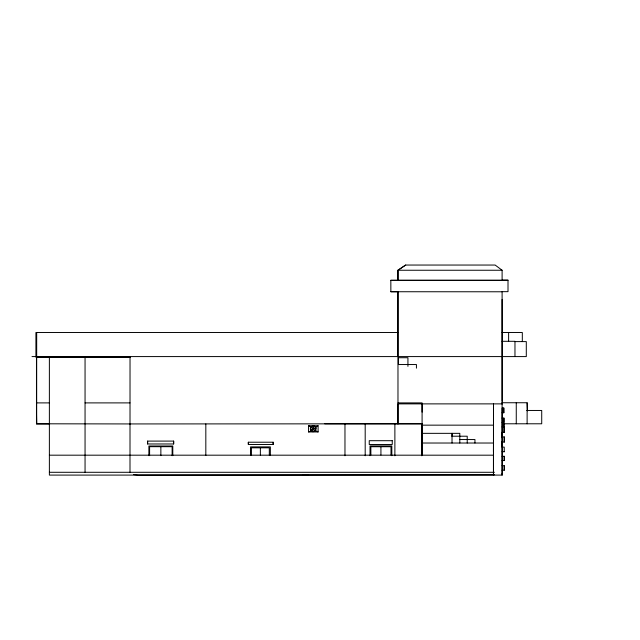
<?xml version="1.0" encoding="UTF-8"?>
<svg xmlns="http://www.w3.org/2000/svg" width="640" height="640" viewBox="0 0 640 640"><rect width="100%" height="100%" fill="white"/><g stroke="black" fill="none" stroke-linecap="round" stroke-linejoin="round"><path stroke-width="0.96" d="M130 423.936L36.472 423.784L36.472 357.192M130 472.288L130.032 356.584M397.976 423.784L397.976 403.88L502.136 403.88L502.104 291.664L508.008 291.664L508.008 280.16L502.488 280.16M422.056 455.68L422.056 442.192M527.12 423.784L527.12 402.744L502.104 402.744L502.136 475.088L502.136 408L503.8 408L503.8 412.768L503.784 408M502.128 401.216L502.112 299.432M502.104 441.624L502.104 444.816M502.136 418.072L503.952 418.072L503.928 426.944L503.928 423.968M504.24 470.2L504.24 465.728M504.24 460.584L504.24 456.296M508.008 280.232L390.832 280.232L390.864 291.736L502.136 291.776M508.616 341.304L508.616 332.52M422.088 412.128L422.112 402.896L397.976 402.896M493.44 451.784L493.488 443.024L422.056 443.024L422.08 423.784L324.744 423.784M147.6 443.976L147.624 441.096L173.656 441.096L173.656 443.976L147.6 443.976L147.624 441.096M173.632 443.976L173.656 441.096M318.096 425.744L308.56 425.744L308.56 431.944L318.096 431.944L318.096 425.744L315.56 427.224A2.872 2.872 0 0 0 310.432 429.704L312.584 431.616L315.312 430.712L315.888 427.896L313.744 425.984L311.016 426.888L310.432 429.704L312.584 431.616L312.968 429.536L312.432 428.608L313.36 428.072L313.896 429L312.968 429.536M313.16 428.048L313.744 425.984M493.48 474.96L493.488 403.88L493.432 475.088M390.864 280.384L502.104 280.384L502.104 270.248L495.144 265.048L405.6 265.048L397.944 270.248L397.944 280.232M397.976 280.384L397.976 270.248L405.728 265.048M308.56 431.944L311.248 430.952M310.432 429.704L312.432 429M313.896 428.608L315.888 427.896L315.56 427.224M110.936 357.192L129.864 357.152M397.976 270.248L502.104 270.248M390.832 291.736L398.328 291.736M397.944 332.52L35.92 332.52L35.92 357.192L130 357.192M502.104 332.52L522.32 332.52L522.32 341.6M502.104 341.304L514.968 341.304L514.968 356.584M514.6 341.6L526.296 341.6L526.296 356.584L32 356.584M36.688 357.04L130.032 357.04M36.472 402.896L49.376 402.896M85.056 402.896L130 402.896M527.184 402.896L527.504 410.856M526.736 410.464L541.72 410.464L541.72 423.784L503.048 423.784M36.472 412.128L36.688 423.784M502.12 412.768L503.8 412.768M503.928 418.072L503.952 422.344L502.136 422.344M49.656 423.936L36.664 423.936L36.688 332.52M129.44 423.936L422.056 423.808L422.088 425.152L493.488 425.152M502.112 426.944L504.104 426.944L504.104 432.368L504.104 426.944M502.112 432.368L504.104 432.368M421.64 433.344L459.808 433.344L459.808 443.024M452.024 436.216L467.224 436.216L467.224 443.024M502.112 432.672L502.12 436.912L504.256 436.912L504.256 442.12L502.12 441.992M504.256 436.912L504.24 442.12M459.808 439.544L474.944 439.544L474.944 443.024M248.336 442.224L273.152 442.224L273.184 444.488L248.336 444.488L248.336 442.224L248.368 444.488M421.64 442.792L422.056 442.792M502.12 447.112L504.256 447.112L504.24 451.752M502.12 451.752L504.256 451.752M49.376 455.184L493.488 455.184M502.12 456.296L504.256 456.296L504.256 460.584L502.12 460.584M502.12 465.728L504.256 465.728L504.256 470.2L502.12 470.2M49.376 472.288L494.44 472.288M502.08 473.68L502.16 475.088L49.376 475.088L49.376 357.04M494.544 474.752L138.296 475.088L133.416 474.584M305.416 474.584L308.4 474.824L302.432 474.544M318.096 431.944L313.536 429.456M308.56 425.744L312.784 428.144M502.104 402.744L502.136 403.88M502.12 436.912L502.12 437.76L502.08 432.248M502.12 442.12L502.12 446.816M516.264 402.744L516.264 423.784M452.088 433.344L452.088 436.216M452.024 433.344L452.024 443.024M422.088 403.88L422.088 455.184M421.832 442.456L421.832 449.232M421.64 423.936L421.64 455.712M416.432 368.168L416.432 364.536L398.4 364.536L398.4 357.728L407.936 357.728L407.936 366.352M397.976 291.736L397.976 423.936M397.944 291.736L397.944 356.584M394.88 423.936L394.88 455.76M391.824 455.696L391.824 445.912L370.032 445.912L370.032 455.696M390.992 455.016L390.992 446.728L370.864 446.728L370.864 455.016M380.928 446.728L380.928 455.016M365.192 423.936L365.192 455.76M344.968 423.936L344.968 455.76M273.152 442.224L273.152 444.488M270.36 455.256L270.36 446.888L250.536 446.888L250.536 455.256M269.312 455.184L269.312 447.816L251.432 447.816L251.432 455.184M260.368 447.816L260.368 455.184M205.824 423.936L205.824 455.512M172.792 455.648L172.792 446L148.88 446L148.88 455.648M172.128 455.64L172.128 446.688L149.6 446.688L149.6 455.64M160.864 446.688L160.864 455.64M85.056 357.04L85.056 472.288M315.888 427.896A2.872 2.872 0 0 1 312.584 431.616M392.24 440.696L369.24 440.696L369.24 444.48L392.24 444.48L392.24 440.696"/></g></svg>
